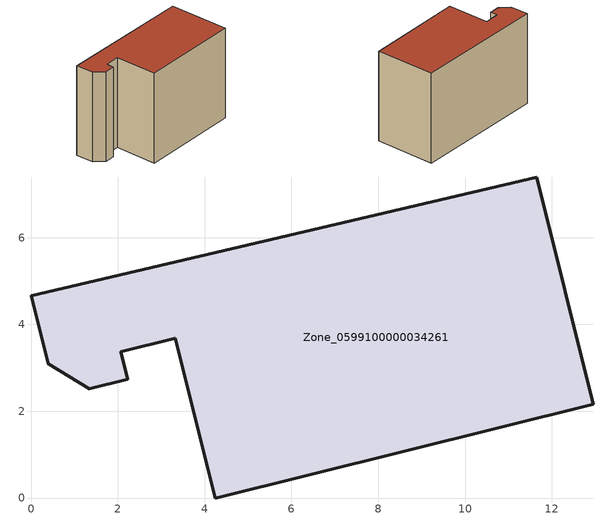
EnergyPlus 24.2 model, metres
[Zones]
Zone_0599100000034261
 floor ground (C_G): 11.65,7.4 12.96,2.16 4.24,0 3.32,3.68 2.06,3.37 2.22,2.74 1.34,2.52 0.39,3.09 0,4.66 z0
 wall outside (C_F): 1.34,2.52 2.22,2.74 2.06,3.37 3.32,3.68 4.24,0 12.96,2.16 11.65,7.4 0,4.66 0.39,3.09 1.34,2.52 z0:8.38
 roof outside (C_R): 11.65,7.4 0,4.66 0.39,3.09 1.34,2.52 2.22,2.74 2.06,3.37 3.32,3.68 4.24,0 12.96,2.16 z8.38
[BUILDING]
Pand.0599100000034261: North Axis=0; Terrain=City; Loads Convergence Tolerance Value=0.04; Temperature Convergence Tolerance Value=0.4; Solar Distribution=FullExterior; Maximum Number of Warmup Days=25; Minimum Number of Warmup Days=1
[Site:Location]
Rotterdam.The.Hague.AP_ZH_NLD Design_Conditions: Latitude=51.96; Longitude=4.45; Time Zone=1; Elevation=-4.5
[SITE:GROUNDTEMPERATURE:BUILDINGSURFACE]
18, 18, 18, 18, 18, 18, 18, 18, 18, 18, 18, 18
[MATERIAL] Thermal Absorptance=0.9; Solar Absorptance=0.7; Visible Absorptance=0.7
Name | Roughness | Thickness | Conductivity | Density | Specific Heat
G.TI.1975-1991 | MediumSmooth | 0.15 | 0.288461 | 540 | 1210
F.TI.1975-1991 | Rough | 0.3 | 0.230769 | 1920 | 840
R.TI.1975-1991 | MediumRough | 0.2 | 0.153846 | 1500 | 1000
[CONSTRUCTION]
C_G: G.TI.1975-1991
C_F: F.TI.1975-1991
C_R: R.TI.1975-1991
[ZONE]
Zone_0599100000034261: Type=1; Multiplier=1; Ceiling Height=Autocalculate; Volume=Autocalculate; Floor Area=autocalculate; Part of Total Floor Area=Yes
[ZONEINFILTRATION:DESIGNFLOWRATE]
Infil_Zone_0599100000034261: Zone or ZoneList or Space or SpaceList=Zone_0599100000034261; Schedule=AlwaysOn; Design Flow Rate Calculation Method=Flow/Area; Flow Rate per Floor Area=0.003; Constant Term Coefficient=1; Temperature Term Coefficient=0; Velocity Term Coefficient=0; Velocity Squared Term Coefficient=0
[HVACTEMPLATE:ZONE:IDEALLOADSAIRSYSTEM]
Zone_0599100000034261: Maximum Heating Supply Air Temperature=50; Minimum Cooling Supply Air Temperature=13; Maximum Heating Supply Air Humidity Ratio=0.0156; Minimum Cooling Supply Air Humidity Ratio=0.0077; Heating Limit=NoLimit; Cooling Limit=NoLimit; Dehumidification Control Type=ConstantSensibleHeatRatio; Cooling Sensible Heat Ratio=0.7; Dehumidification Setpoint=60; Humidification Control Type=None; Humidification Setpoint=30; Outdoor Air Method=None; Outdoor Air Flow Rate per Person=0.00944; Outdoor Air Flow Rate per Zone Floor Area=0; Outdoor Air Flow Rate per Zone=0; Demand Controlled Ventilation Type=None; Outdoor Air Economizer Type=NoEconomizer; Heat Recovery Type=None; Sensible Heat Recovery Effectiveness=0.7; Latent Heat Recovery Effectiveness=0.65
[ZONECONTROL:THERMOSTAT]
ThermostatControl_Zone_0599100000034261: Zone or ZoneList=Zone_0599100000034261; Control Type Schedule=DualSetpointControlType; Control 1=Thermostat_Zone_0599100000034261; Temperature Difference Between Cutout And Setpoint=0
[THERMOSTATSETPOINT:DUALSETPOINT]
Thermostat_Zone_0599100000034261: Heating Setpoint Temperature Schedule=HeatingSetpoint_Zone_0599100000034261; Cooling Setpoint Temperature Schedule=CoolingSetpoint_Zone_0599100000034261
[SCHEDULE:COMPACT]
HeatingSetpoint_Zone_0599100000034261: Through: 12/31, For: AllDays, Until: 24:00, 21
CoolingSetpoint_Zone_0599100000034261: Through: 12/31, For: AllDays, Until: 24:00, 24
DualSetpointControlType: Through: 12/31, For: AllDays, Until: 24:00, 4
AlwaysOn: Through: 12/31, For: AllDays, Until: 24:00, 1
